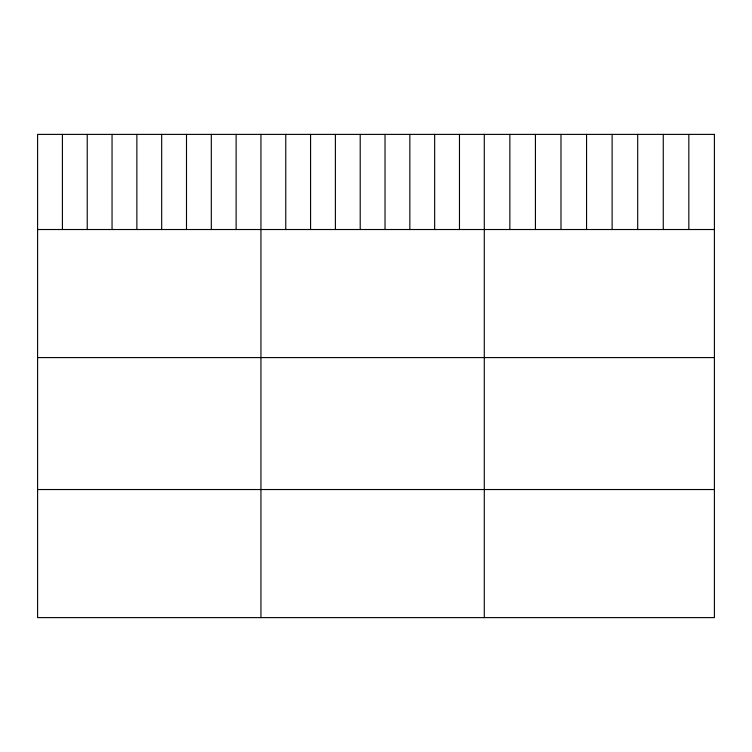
<?xml version="1.0" encoding="UTF-8"?>
<svg xmlns="http://www.w3.org/2000/svg" width="752" height="752" viewBox="0 0 752 752"><rect width="100%" height="100%" fill="white"/><g stroke="black" fill="none" stroke-linecap="round" stroke-linejoin="round"><path stroke-width="1.13" d="M37.6 229.52L714.4 229.52M37.6 357.585L714.4 357.585M37.6 489.533L714.4 489.533M688.832 134.392L688.832 229.52M663.264 134.392L663.264 229.52M637.696 134.392L637.696 229.52M612.128 134.392L612.128 229.52M586.56 134.392L586.56 229.52M560.992 134.392L560.992 229.52M535.424 134.392L535.424 229.52M509.856 134.392L509.856 229.52M484.288 134.392L484.288 617.608M459.472 134.392L459.472 229.52M434.656 134.392L434.656 229.52M409.84 134.392L409.84 229.52M385.024 134.392L385.024 229.52M360.208 134.392L360.208 229.52M335.392 134.392L335.392 229.52M310.576 134.392L310.576 229.52M285.76 134.392L285.76 229.52M260.944 134.392L260.944 617.608M236.128 134.392L236.128 229.52M211.312 134.392L211.312 229.52M186.496 134.392L186.496 229.52M161.68 134.392L161.68 229.52M136.864 134.392L136.864 229.52M112.048 134.392L112.048 229.52M87.232 134.392L87.232 229.52M62.416 134.392L62.416 229.52M714.4 134.392L37.6 134.392L37.6 617.608L714.4 617.608L714.4 134.392"/></g></svg>
